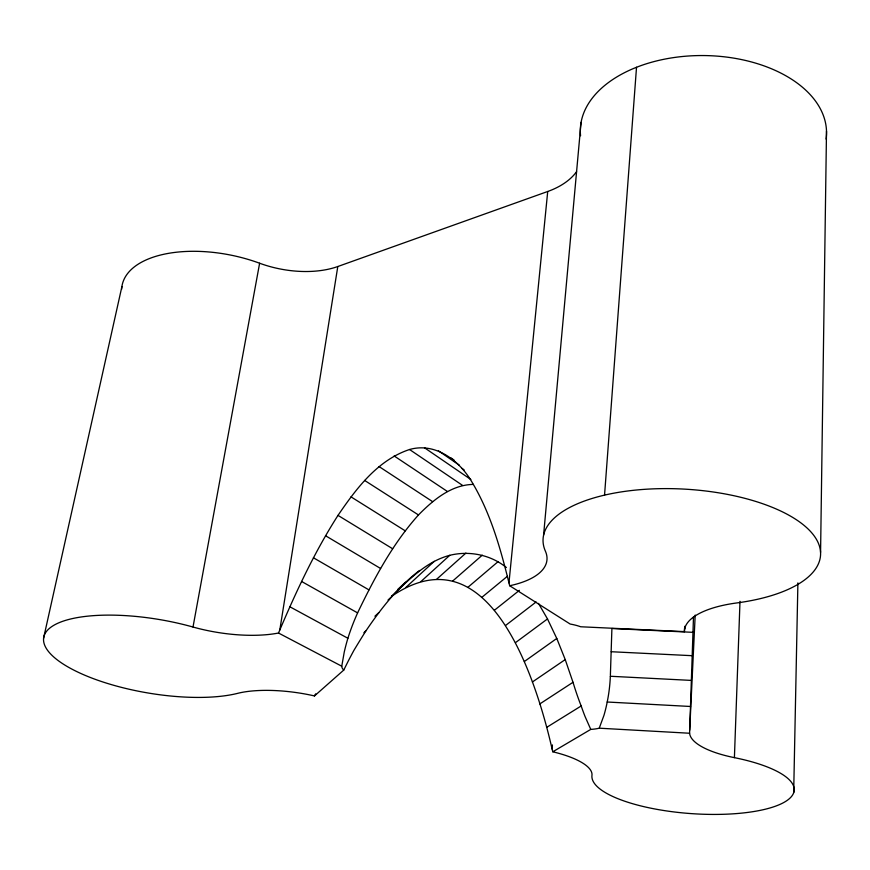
<?xml version="1.0" encoding="UTF-8"?>
<svg xmlns="http://www.w3.org/2000/svg" width="870" height="870" viewBox="0 0 870 870"><rect width="100%" height="100%" fill="white"/><g stroke="black" fill="none" stroke-linecap="round" stroke-linejoin="round"><path stroke-width="1.3" d="M820.573 552.341L826.5 131.207M793.679 792.733L797.899 582.9M506.394 567.544C490.745 554.799 469.278 550.482 449.768 555.31C425.908 561.629 408.824 579.953 391.554 596.363C489.495 529.134 536.399 680.144 552.124 749.179L552.787 751.789A69.807 21.304 5.7 0 1 591.959 775.355A101.398 30.657 4.1 0 0 676.621 812.254A101.398 30.657 4.1 0 0 789.927 798.171A101.398 30.657 4.1 0 0 734.41 757.65A77.756 25.306 3.2 0 1 689.595 733.247L693.499 616.819M610.381 675.316L611.904 628.531L693.042 632.338M734.41 757.65L740 601.322M610.348 676.131L610.348 676.262A159.308 156.208 82.4 0 1 607.206 702.025A145.801 143.148 89.9 0 1 603.965 715.336L599.234 728.19A26.698 8.841 5.1 0 1 590.763 729.397L552.787 751.789M689.692 730.202L695.195 615.079M684.57 629.075L684.701 626.367M365.889 630.924A179.263 21.271 -54.4 0 0 353.829 650.521A162.864 22.065 -56.4 0 0 348.468 660.635L343.748 670.085L314.483 695.935A72.797 23.098 8 0 0 237.836 693.303A111.686 37.149 9.7 0 1 92.361 678.263A111.686 37.149 9.7 0 1 55.81 624.225A111.686 37.149 9.7 0 1 193.009 627.031A84.999 31.102 9.3 0 0 278.498 633.023L279.553 630.587C296.409 590.937 314.733 551.721 338.006 515.377C356.276 488.581 377.515 460.132 409.553 449.507C435.489 442.069 459.349 460.589 471.866 481.904C490.473 512.887 500.391 548.046 508.961 582.878L509.679 585.738L570.165 624.04A29.993 11.19 5.1 0 1 580.703 626.77L684.396 631.62L684.744 626.476M604.552 495.106L636.525 67.251M552.08 749.005L552.417 744.937M543.598 535.05L581.051 122.409M508.961 582.878L547.719 191.487A82.954 50.732 6.5 0 0 576.582 171.694M343.748 670.085A27.666 9.57 7.4 0 1 341.758 666.213L344.237 652.152A146.334 100.224 -74 0 1 347.891 638.265A159.308 109.174 -71.1 0 1 357.613 612.893L358.027 611.991C374.611 577.647 392.849 543.511 418.481 514.953C433.206 499.989 451.323 484.731 473.4 484.405M279.803 630.032L337.799 266.524L547.719 191.487M193.009 627.031L259.619 263.229A76.364 42.141 11.1 0 0 337.799 266.524M43.554 638.308L121.909 286.578M315.353 694.434L315.701 693.836M314.483 695.935L315.179 694.738M419.547 570.448C398.079 586.826 381.256 608.26 366.205 630.467L363.888 632.74M397.59 589.577L405.485 582.258M388.042 600.006L391.946 596.385M405.909 587.402L434.271 561.302M374.926 616.21L378.787 612.654M420.993 581.486L449.768 555.31M436.696 579.213L465.918 553.07M452.574 581.138L482.284 555.158M467.875 587.337L498.086 561.639M481.936 597.277L507.504 576.19M494.475 610.196L519.401 590.338M505.59 625.465L536.127 601.975M515.464 642.647L547.491 618.94L538.476 603.389M524.349 661.526L556.778 638.449L547.491 618.94M532.396 681.982L565.228 659.59L556.778 638.449M539.781 703.95L573.004 682.297L565.228 659.59M546.599 727.418L581.171 705.972A172.728 91.394 79.1 0 1 573.025 682.287M611.197 651.728L692.292 655.697M610.348 676.262L691.465 680.416M607.184 702.014L690.552 706.483M599.234 728.19L689.595 733.247M278.498 633.023L341.758 666.213M289.862 606.771L347.891 638.265M301.575 581.464L357.592 612.882M313.428 557.779L368.945 589.882M325.532 535.735L380.581 568.48M338.006 515.377L392.62 548.742M350.991 496.857L405.202 530.82M364.639 480.436L418.481 514.953M379.048 466.559L432.564 501.609M394.153 455.956L447.408 491.485M409.553 449.507L462.601 485.427M424.517 447.789L470.833 479.49M450.834 457.837L454.14 460.121M438.371 450.758L459.306 465.167M461.937 468.386L464.145 469.909M590.763 729.397L585.064 716.521A159.95 83.085 81.5 0 1 581.171 705.961M684.396 631.62A89.414 33.451 2.5 0 1 736.792 602.943A138.993 57.942 3.3 0 0 812.982 534.343A138.993 57.942 3.3 0 0 646.236 489.223A138.993 57.942 3.3 0 0 545.392 551.156A93.34 38.247 6.6 0 1 509.679 585.738M580.573 135.796A123.116 76.212 0.7 0 1 704.515 55.56A123.116 76.212 0.7 0 1 826.098 139.091M121.659 289.21A101.181 51.199 11.6 0 1 259.619 263.229"/></g></svg>
